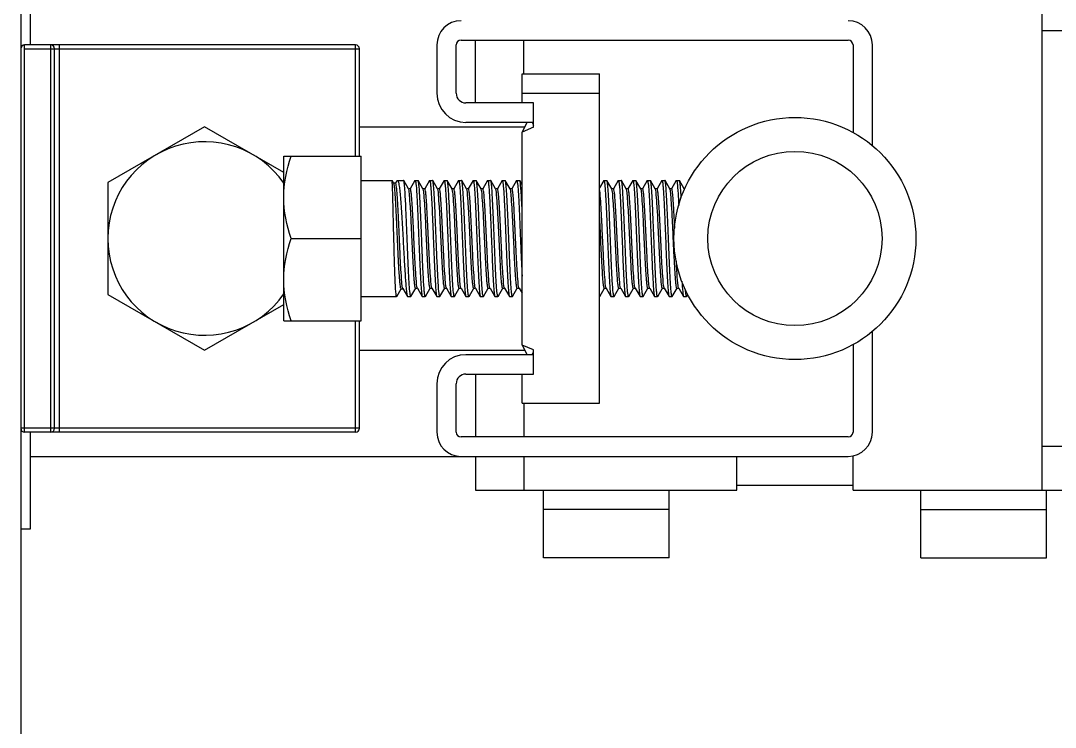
# Model space of a CAD drawing. Extents: x 921423 to 1291758, y 534425 to 1049953.
# Drawn here: x 1129587.2 to 1130074, y 859997.8 to 860330.2 of the extents above; entities that cross this region are included whole.
import ezdxf

# ---------------------------------------------------------------- set-up
doc = ezdxf.new("R2010")
doc.units = 0
doc.header["$LTSCALE"] = 1000
doc.header["$MEASUREMENT"] = 0
doc.layers.add('02___PRT_ALL_AXES', color=7, linetype='Continuous')

msp = doc.modelspace()

# ---------------------------------------------------------------- linework, layer by layer
at = {"color": 7, "linetype": 'Continuous'}
for p, q in [((1129587.21, 862959.69), (1129587.21, 859317.04)), ((1129591.76, 860318.77), (1129591.76, 860364.31)), ((1130067.58, 860346.09), (1130067.58, 860109.32)), ((1130067.58, 860325.6), (1130188.24, 860325.6)), ((1129589.03, 860136.64), (1129589.03, 860318.77)), ((1129744.75, 860318.77), (1129589.03, 860318.77)), ((1129589.03, 860316.95), (1129746.57, 860316.95)), ((1129601.32, 860136.64), (1129601.32, 860318.77)), ((1129603.14, 860138.46), (1129603.14, 860316.95)), ((1129605.42, 860136.64), (1129605.42, 860318.77)), ((1129744.75, 860266.41), (1129744.75, 860318.77)), ((1129746.57, 860266.41), (1129746.57, 860316.95)), ((1129783, 860318.77), (1129783, 860296.01)), ((1129792.11, 860296.01), (1129792.11, 860318.77)), ((1129794.38, 860321.05), (1129976.51, 860321.05)), ((1129801.21, 860291.45), (1129801.21, 860321.05)), ((1129823.98, 860305.11), (1129823.98, 860321.05)), ((1129978.79, 860318.77), (1129978.79, 860277.55)), ((1129987.9, 860271.33), (1129987.9, 860318.77)), ((1129823.07, 860291.45), (1129823.07, 860296.01)), ((1129828.53, 860291.45), (1129796.66, 860291.45)), ((1129828.53, 860280.07), (1129828.53, 860291.45)), ((1129828.53, 860282.35), (1129796.66, 860282.35)), ((1129823.07, 860277.79), (1129825.44, 860282.35)), ((1129828.53, 860280.07), (1129823.07, 860277.79)), ((1129827.82, 860282.35), (1129828.53, 860280.98)), ((1129823.07, 860177.62), (1129823.07, 860277.79)), ((1129747.4, 860189), (1129747.4, 860266.41)), ((1129762.79, 860253.64), (1129761.98, 860255.02)), ((1129763.61, 860253.71), (1129762.74, 860253.71)), ((1129764.22, 860254.81), (1129763.58, 860253.72)), ((1129767.4, 860254.96), (1129767.32, 860255.03)), ((1129769.64, 860251.08), (1129767.4, 860254.96)), ((1129772.71, 860254.96), (1129770.47, 860251.1)), ((1129772.71, 860254.96), (1129772.78, 860255.03)), ((1129774.23, 860254.96), (1129774.15, 860255.03)), ((1129776.47, 860251.08), (1129774.23, 860254.96)), ((1129779.54, 860254.96), (1129777.3, 860251.1)), ((1129779.54, 860254.96), (1129779.61, 860255.03)), ((1129781.06, 860254.96), (1129780.98, 860255.03)), ((1129783.3, 860251.08), (1129781.06, 860254.96)), ((1129786.37, 860254.96), (1129784.13, 860251.1)), ((1129786.37, 860254.96), (1129786.44, 860255.03)), ((1129787.89, 860254.96), (1129787.81, 860255.03)), ((1129790.13, 860251.08), (1129787.89, 860254.96)), ((1129793.2, 860254.96), (1129790.96, 860251.1)), ((1129793.2, 860254.96), (1129793.27, 860255.03)), ((1129794.71, 860254.96), (1129794.64, 860255.03)), ((1129796.96, 860251.08), (1129794.71, 860254.96)), ((1129800.03, 860254.96), (1129797.79, 860251.1)), ((1129800.03, 860254.96), (1129800.1, 860255.03)), ((1129801.54, 860254.96), (1129801.47, 860255.03)), ((1129803.79, 860251.08), (1129801.54, 860254.96)), ((1129806.86, 860254.96), (1129804.62, 860251.1)), ((1129806.86, 860254.96), (1129806.93, 860255.03)), ((1129808.37, 860254.96), (1129808.3, 860255.03)), ((1129810.62, 860251.08), (1129808.37, 860254.96)), ((1129813.69, 860254.96), (1129811.45, 860251.1)), ((1129813.69, 860254.96), (1129813.76, 860255.03)), ((1129815.2, 860254.96), (1129815.13, 860255.03)), ((1129817.45, 860251.08), (1129815.2, 860254.96)), ((1129820.52, 860254.96), (1129818.28, 860251.1)), ((1129820.52, 860254.96), (1129820.59, 860255.03)), ((1129822.03, 860254.96), (1129821.96, 860255.03)), ((1129823.07, 860253.18), (1129822.03, 860254.96)), ((1129861.5, 860254.96), (1129859.49, 860251.5)), ((1129861.5, 860254.96), (1129861.57, 860255.03)), ((1129863.01, 860254.96), (1129862.94, 860255.03)), ((1129865.26, 860251.08), (1129863.01, 860254.96)), ((1129868.33, 860254.96), (1129866.09, 860251.1)), ((1129868.33, 860254.96), (1129868.4, 860255.03)), ((1129869.84, 860254.96), (1129869.77, 860255.03)), ((1129872.09, 860251.08), (1129869.84, 860254.96)), ((1129875.16, 860254.96), (1129872.92, 860251.1)), ((1129875.16, 860254.96), (1129875.23, 860255.03)), ((1129876.67, 860254.96), (1129876.6, 860255.03)), ((1129878.92, 860251.08), (1129876.67, 860254.96)), ((1129881.99, 860254.96), (1129879.75, 860251.1)), ((1129881.99, 860254.96), (1129882.06, 860255.03)), ((1129883.5, 860254.96), (1129883.43, 860255.03)), ((1129885.75, 860251.08), (1129883.5, 860254.96)), ((1129888.82, 860254.96), (1129886.58, 860251.1)), ((1129888.82, 860254.96), (1129888.89, 860255.03)), ((1129890.33, 860254.96), (1129890.26, 860255.03)), ((1129892.58, 860251.08), (1129890.33, 860254.96)), ((1129895.65, 860254.96), (1129893.41, 860251.1)), ((1129895.65, 860254.96), (1129895.72, 860255.03)), ((1129897.16, 860254.96), (1129897.09, 860255.03)), ((1129899.41, 860251.08), (1129897.16, 860254.96)), ((1129769.68, 860251.01), (1129769.64, 860251.08)), ((1129770.51, 860251.08), (1129769.64, 860251.08)), ((1129769.74, 860250.89), (1129769.68, 860251.01)), ((1129776.51, 860251.01), (1129776.47, 860251.08)), ((1129777.34, 860251.08), (1129776.47, 860251.08)), ((1129776.55, 860250.93), (1129776.52, 860251)), ((1129783.34, 860251.01), (1129783.3, 860251.08)), ((1129784.17, 860251.08), (1129783.3, 860251.08)), ((1129783.39, 860250.9), (1129783.34, 860251.01)), ((1129790.17, 860251.01), (1129790.13, 860251.08)), ((1129791, 860251.08), (1129790.13, 860251.08)), ((1129790.25, 860250.83), (1129790.17, 860251.01)), ((1129797, 860251.01), (1129796.96, 860251.08)), ((1129797.83, 860251.08), (1129796.96, 860251.08)), ((1129797.06, 860250.89), (1129797, 860251.01)), ((1129803.83, 860251.01), (1129803.79, 860251.08)), ((1129804.66, 860251.08), (1129803.79, 860251.08)), ((1129803.87, 860250.93), (1129803.84, 860251)), ((1129810.66, 860251.01), (1129810.62, 860251.08)), ((1129811.49, 860251.08), (1129810.62, 860251.08)), ((1129810.71, 860250.9), (1129810.66, 860251.01)), ((1129817.49, 860251.01), (1129817.45, 860251.08)), ((1129818.32, 860251.08), (1129817.45, 860251.08)), ((1129817.57, 860250.83), (1129817.49, 860251.01)), ((1129865.3, 860251.01), (1129865.26, 860251.08)), ((1129866.13, 860251.08), (1129865.26, 860251.08)), ((1129865.35, 860250.9), (1129865.3, 860251.01)), ((1129872.13, 860251.01), (1129872.09, 860251.08)), ((1129872.96, 860251.08), (1129872.09, 860251.08)), ((1129872.21, 860250.83), (1129872.13, 860251.01)), ((1129879.79, 860251.08), (1129878.92, 860251.08)), ((1129878.96, 860251.01), (1129878.92, 860251.08)), ((1129879.02, 860250.89), (1129878.96, 860251.01)), ((1129886.62, 860251.08), (1129885.75, 860251.08)), ((1129885.79, 860251.01), (1129885.75, 860251.08)), ((1129885.83, 860250.93), (1129885.8, 860251)), ((1129893.45, 860251.08), (1129892.58, 860251.08)), ((1129892.62, 860251.01), (1129892.58, 860251.08)), ((1129892.67, 860250.9), (1129892.62, 860251.01)), ((1129899.67, 860251.08), (1129899.41, 860251.08)), ((1129899.45, 860251.01), (1129899.41, 860251.08)), ((1129899.53, 860250.83), (1129899.45, 860251.01)), ((1129764.09, 860200.43), (1129764.04, 860200.39)), ((1129764.09, 860200.43), (1129766.2, 860204.08)), ((1129766.17, 860204.1), (1129767.04, 860204.1)), ((1129766.97, 860204.21), (1129766.95, 860204.25)), ((1129766.99, 860204.17), (1129766.97, 860204.21)), ((1129766.99, 860204.17), (1129769.13, 860200.48)), ((1129769.13, 860200.48), (1129769.23, 860200.39)), ((1129770.81, 860200.45), (1129770.74, 860200.39)), ((1129770.81, 860200.45), (1129773.04, 860204.31)), ((1129773.01, 860204.33), (1129773.88, 860204.33)), ((1129773.84, 860204.41), (1129773.76, 860204.58)), ((1129773.84, 860204.41), (1129773.88, 860204.33)), ((1129773.88, 860204.33), (1129776.12, 860200.45)), ((1129776.12, 860200.45), (1129776.2, 860200.39)), ((1129777.64, 860200.45), (1129777.57, 860200.39)), ((1129777.64, 860200.45), (1129779.87, 860204.31)), ((1129779.84, 860204.33), (1129780.71, 860204.33)), ((1129780.67, 860204.41), (1129780.62, 860204.52)), ((1129780.67, 860204.41), (1129780.71, 860204.33)), ((1129780.71, 860204.33), (1129782.95, 860200.45)), ((1129782.95, 860200.45), (1129783.03, 860200.39)), ((1129784.47, 860200.45), (1129784.4, 860200.39)), ((1129784.47, 860200.45), (1129786.7, 860204.31)), ((1129786.67, 860204.33), (1129787.54, 860204.33)), ((1129787.5, 860204.41), (1129787.46, 860204.48)), ((1129787.5, 860204.41), (1129787.54, 860204.33)), ((1129787.54, 860204.33), (1129789.78, 860200.45)), ((1129789.78, 860200.45), (1129789.86, 860200.39)), ((1129791.3, 860200.45), (1129791.23, 860200.39)), ((1129791.3, 860200.45), (1129793.53, 860204.31)), ((1129793.5, 860204.33), (1129794.37, 860204.33)), ((1129794.33, 860204.41), (1129794.27, 860204.53)), ((1129794.33, 860204.41), (1129794.37, 860204.33)), ((1129794.37, 860204.33), (1129796.61, 860200.45)), ((1129796.61, 860200.45), (1129796.69, 860200.39)), ((1129798.13, 860200.45), (1129798.06, 860200.39)), ((1129798.13, 860200.45), (1129800.36, 860204.31)), ((1129800.33, 860204.33), (1129801.2, 860204.33)), ((1129801.16, 860204.41), (1129801.08, 860204.58)), ((1129801.16, 860204.41), (1129801.2, 860204.33)), ((1129801.2, 860204.33), (1129803.44, 860200.45)), ((1129803.44, 860200.45), (1129803.52, 860200.39)), ((1129804.96, 860200.45), (1129804.89, 860200.39)), ((1129804.96, 860200.45), (1129807.19, 860204.31)), ((1129807.16, 860204.33), (1129808.03, 860204.33)), ((1129807.99, 860204.41), (1129807.94, 860204.52)), ((1129807.99, 860204.41), (1129808.03, 860204.33)), ((1129808.03, 860204.33), (1129810.27, 860200.45)), ((1129810.27, 860200.45), (1129810.35, 860200.39)), ((1129811.79, 860200.45), (1129811.72, 860200.39)), ((1129811.79, 860200.45), (1129814.02, 860204.31)), ((1129813.99, 860204.33), (1129814.86, 860204.33)), ((1129814.82, 860204.41), (1129814.78, 860204.48)), ((1129814.82, 860204.41), (1129814.86, 860204.33)), ((1129814.86, 860204.33), (1129817.1, 860200.45)), ((1129817.1, 860200.45), (1129817.18, 860200.39)), ((1129818.62, 860200.45), (1129818.55, 860200.39)), ((1129818.62, 860200.45), (1129820.85, 860204.31)), ((1129820.82, 860204.33), (1129821.69, 860204.33)), ((1129821.65, 860204.41), (1129821.59, 860204.53)), ((1129821.65, 860204.41), (1129821.69, 860204.33)), ((1129821.69, 860204.33), (1129823.07, 860201.95)), ((1129859.52, 860200.39), (1129859.49, 860200.4)), ((1129859.6, 860200.45), (1129859.52, 860200.39)), ((1129859.6, 860200.45), (1129861.83, 860204.31)), ((1129861.8, 860204.33), (1129862.67, 860204.33)), ((1129862.62, 860204.41), (1129862.58, 860204.52)), ((1129862.62, 860204.41), (1129862.67, 860204.33)), ((1129862.67, 860204.33), (1129864.91, 860200.45)), ((1129864.91, 860200.45), (1129864.99, 860200.39)), ((1129866.43, 860200.45), (1129866.35, 860200.39)), ((1129866.43, 860200.45), (1129868.66, 860204.31)), ((1129868.63, 860204.33), (1129869.5, 860204.33)), ((1129869.45, 860204.41), (1129869.42, 860204.48)), ((1129869.45, 860204.41), (1129869.5, 860204.33)), ((1129869.5, 860204.33), (1129871.74, 860200.45)), ((1129871.74, 860200.45), (1129871.82, 860200.39)), ((1129873.26, 860200.45), (1129873.18, 860200.39)), ((1129873.26, 860200.45), (1129875.49, 860204.31)), ((1129875.46, 860204.33), (1129876.33, 860204.33)), ((1129876.28, 860204.41), (1129876.23, 860204.53)), ((1129876.28, 860204.41), (1129876.33, 860204.33)), ((1129876.33, 860204.33), (1129878.57, 860200.45)), ((1129878.57, 860200.45), (1129878.65, 860200.39)), ((1129880.09, 860200.45), (1129880.01, 860200.39)), ((1129880.09, 860200.45), (1129882.32, 860204.31)), ((1129882.29, 860204.33), (1129883.16, 860204.33)), ((1129883.11, 860204.41), (1129883.04, 860204.58)), ((1129883.11, 860204.41), (1129883.16, 860204.33)), ((1129883.16, 860204.33), (1129885.4, 860200.45)), ((1129885.4, 860200.45), (1129885.48, 860200.39)), ((1129886.92, 860200.45), (1129886.84, 860200.39)), ((1129886.92, 860200.45), (1129889.15, 860204.31)), ((1129889.12, 860204.33), (1129889.99, 860204.33)), ((1129889.94, 860204.41), (1129889.9, 860204.52)), ((1129889.94, 860204.41), (1129889.99, 860204.33)), ((1129889.99, 860204.33), (1129892.23, 860200.45)), ((1129892.23, 860200.45), (1129892.31, 860200.39)), ((1129893.75, 860200.45), (1129893.67, 860200.39)), ((1129893.75, 860200.45), (1129895.98, 860204.31)), ((1129895.95, 860204.33), (1129896.82, 860204.33)), ((1129896.77, 860204.41), (1129896.74, 860204.48)), ((1129896.77, 860204.41), (1129896.82, 860204.33)), ((1129896.82, 860204.33), (1129899.06, 860200.45)), ((1129899.06, 860200.45), (1129899.14, 860200.39)), ((1129900.58, 860200.45), (1129900.5, 860200.39)), ((1129900.58, 860200.45), (1129901.13, 860201.39)), ((1129744.75, 860136.64), (1129744.75, 860189)), ((1129746.57, 860138.46), (1129746.57, 860189)), ((1129987.9, 860136.64), (1129987.9, 860184.08)), ((1129828.53, 860175.34), (1129823.07, 860177.62)), ((1129823.07, 860177.62), (1129825.44, 860173.07)), ((1129978.79, 860177.87), (1129978.79, 860136.64)), ((1129828.53, 860173.07), (1129796.66, 860173.07)), ((1129827.82, 860173.07), (1129828.53, 860174.43)), ((1129828.53, 860163.96), (1129828.53, 860175.34)), ((1129796.66, 860163.96), (1129828.53, 860163.96)), ((1129801.21, 860163.96), (1129801.21, 860134.36)), ((1129823.07, 860150.3), (1129823.07, 860163.96)), ((1129783, 860159.41), (1129783, 860136.64)), ((1129792.11, 860136.64), (1129792.11, 860159.41)), ((1129823.98, 860150.3), (1129823.98, 860134.36)), ((1129746.57, 860138.46), (1129587.21, 860138.46)), ((1129744.75, 860136.64), (1129589.03, 860136.64)), ((1129591.76, 860091.11), (1129591.76, 860136.64)), ((1129976.51, 860134.36), (1129794.38, 860134.36)), ((1130188.24, 860129.81), (1130067.58, 860129.81)), ((1129591.76, 860125.26), (1129976.51, 860125.26)), ((1129801.21, 860125.26), (1129801.21, 860109.32)), ((1129823.98, 860125.26), (1129823.98, 860109.32)), ((1129801.21, 860109.32), (1129924.15, 860109.32)), ((1129833.09, 860077.45), (1129833.09, 860109.32)), ((1129892.28, 860077.45), (1129892.28, 860109.32)), ((1129978.79, 860111.6), (1129924.15, 860111.6)), ((1129978.79, 860109.32), (1130188.24, 860109.32)), ((1130010.66, 860077.45), (1130010.66, 860109.32)), ((1130069.86, 860077.45), (1130069.86, 860109.32)), ((1129892.28, 860100.21), (1129833.09, 860100.21)), ((1130010.66, 860100.21), (1130069.86, 860100.21)), ((1129587.21, 860091.11), (1129591.76, 860091.11)), ((1129892.28, 860077.45), (1129833.09, 860077.45)), ((1130010.66, 860077.45), (1130069.86, 860077.45))]:
    msp.add_line(p, q, dxfattribs=at)
at = {"color": 0}
for p, q in [((1129746.57, 860280.16), (1129824.35, 860280.16)), ((1129746.57, 860175.15), (1129824.35, 860175.15))]:
    msp.add_line(p, q, dxfattribs=at)
at = {"color": 7, "linetype": 'Continuous'}
for centre, radius, start, end in [((1129794.38, 860318.77), 11.38, 90, 180), ((1129976.51, 860318.77), 11.38, 0, 90), ((1129589.03, 860316.95), 1.82, 90, 180), ((1129601.32, 860316.95), 1.82, 0, 90), ((1129744.75, 860316.95), 1.82, 0, 90), ((1129794.38, 860318.77), 2.28, 90, 180), ((1129976.51, 860318.77), 2.28, 0, 90), ((1129796.66, 860296.01), 13.66, 180, 270), ((1129796.66, 860296.01), 4.55, 180, 270), ((1129796.66, 860159.41), 13.66, 90, 180), ((1129796.66, 860159.41), 4.55, 90, 180), ((1129589.03, 860138.46), 1.82, 180, 270), ((1129601.32, 860138.46), 1.82, 270, 0), ((1129744.75, 860138.46), 1.82, 270, 0), ((1129794.38, 860136.64), 11.38, 180, 270), ((1129794.38, 860136.64), 2.28, 180, 270), ((1129976.51, 860136.64), 11.38, 270, 0), ((1129976.51, 860136.64), 2.28, 270, 0)]:
    msp.add_arc(centre, radius, start, end, dxfattribs=at)
for points, knots in [([(1129762.77, 860227.71), (1129762.68, 860231.16), (1129762.57, 860236.17), (1129762.4, 860242.56), (1129762.31, 860246.63), (1129762.19, 860249.98), (1129762.18, 860252.52), (1129761.98, 860254.06), (1129762.08, 860254.85), (1129761.98, 860255.02)], [0, 0, 0, 0, 0.378979, 0.550574, 0.701439, 0.825899, 0.919266, 0.978026, 1, 1, 1, 1]), ([(1129766.17, 860204.1), (1129765.99, 860204.1), (1129765.92, 860205.04), (1129765.66, 860206.15), (1129765.49, 860208.55), (1129765.27, 860211.5), (1129765.07, 860215.19), (1129764.78, 860220.92), (1129764.44, 860228.53), (1129764.04, 860237.38), (1129763.71, 860244.16), (1129763.41, 860248.64), (1129763.24, 860251.02), (1129763.02, 860252.58), (1129762.92, 860253.41), (1129762.79, 860253.64)], [0, 0, 0, 0, 0.01052, 0.0391, 0.08506, 0.146619, 0.22135, 0.306335, 0.493724, 0.680808, 0.840683, 0.903326, 0.951582, 0.984032, 1, 1, 1, 1]), ([(1129766.95, 860204.25), (1129766.59, 860205.15), (1129766.51, 860208.23), (1129765.97, 860213.93), (1129765.66, 860221.88), (1129765.24, 860230.76), (1129764.92, 860238.2), (1129764.63, 860243.65), (1129764.44, 860247.05), (1129764.23, 860249.74), (1129764.08, 860251.89), (1129763.85, 860252.88), (1129763.77, 860253.71), (1129763.61, 860253.71)], [0, 0, 0, 0, 0.058667, 0.181398, 0.349542, 0.537959, 0.719317, 0.799263, 0.868346, 0.924327, 0.965497, 0.990759, 1, 1, 1, 1]), ([(1129764.22, 860254.81), (1129764.25, 860254.87), (1129764.31, 860254.96), (1129764.42, 860255.03), (1129764.46, 860255.03)], [0, 0, 0, 0, 0.60461, 1, 1, 1, 1]), ([(1129764.46, 860255.03), (1129764.68, 860255.03), (1129764.97, 860254.07), (1129765.25, 860252.72), (1129765.58, 860250.1), (1129765.89, 860246.8), (1129766.2, 860242.69), (1129766.62, 860236.26), (1129766.9, 860231.19), (1129767.09, 860227.71)], [0, 0, 0, 0, 0.023288, 0.081106, 0.17351, 0.297357, 0.448037, 0.619843, 1, 1, 1, 1]), ([(1129769.03, 860227.71), (1129768.89, 860231.05), (1129768.64, 860237.26), (1129768.32, 860244.61), (1129768.03, 860249.49), (1129767.86, 860252.1), (1129767.63, 860253.81), (1129767.54, 860254.72), (1129767.4, 860254.96)], [0, 0, 0, 0, 0.366988, 0.682925, 0.807584, 0.903955, 0.968736, 1, 1, 1, 1]), ([(1129772.78, 860255.03), (1129772.97, 860255.03), (1129773.01, 860253.97), (1129773.3, 860252.75), (1129773.44, 860250.08), (1129773.67, 860246.8), (1129773.86, 860242.68), (1129774.15, 860236.26), (1129774.35, 860231.19), (1129774.49, 860227.71)], [0, 0, 0, 0, 0.020674, 0.077922, 0.170354, 0.294552, 0.445782, 0.618271, 1, 1, 1, 1]), ([(1129775.86, 860227.71), (1129775.72, 860231.05), (1129775.47, 860237.26), (1129775.15, 860244.61), (1129774.86, 860249.49), (1129774.69, 860252.1), (1129774.46, 860253.81), (1129774.37, 860254.72), (1129774.23, 860254.96)], [0, 0, 0, 0, 0.366992, 0.68293, 0.807585, 0.903954, 0.968736, 1, 1, 1, 1]), ([(1129779.61, 860255.03), (1129779.91, 860254.54), (1129779.98, 860253.34), (1129780.23, 860251.11), (1129780.4, 860248.24), (1129780.59, 860244.83), (1129780.81, 860240.26), (1129781.05, 860234.55), (1129781.23, 860229.99), (1129781.32, 860227.71)], [0, 0, 0, 0, 0.062069, 0.124628, 0.24966, 0.374704, 0.499766, 0.749882, 1, 1, 1, 1]), ([(1129782.69, 860227.71), (1129782.55, 860231.05), (1129782.3, 860237.26), (1129781.98, 860244.61), (1129781.69, 860249.49), (1129781.52, 860252.1), (1129781.29, 860253.81), (1129781.2, 860254.72), (1129781.06, 860254.96)], [0, 0, 0, 0, 0.366986, 0.682927, 0.807583, 0.903951, 0.968734, 1, 1, 1, 1]), ([(1129786.44, 860255.03), (1129786.73, 860254.54), (1129786.82, 860253.35), (1129787.05, 860251.11), (1129787.23, 860248.24), (1129787.42, 860244.82), (1129787.64, 860240.26), (1129787.88, 860234.55), (1129788.06, 860229.99), (1129788.15, 860227.71)], [0, 0, 0, 0, 0.062073, 0.124647, 0.249672, 0.374715, 0.499775, 0.749887, 1, 1, 1, 1]), ([(1129789.52, 860227.71), (1129789.38, 860231.05), (1129789.13, 860237.26), (1129788.81, 860244.61), (1129788.52, 860249.49), (1129788.35, 860252.1), (1129788.12, 860253.81), (1129788.03, 860254.72), (1129787.89, 860254.96)], [0, 0, 0, 0, 0.366981, 0.68292, 0.80758, 0.903952, 0.968734, 1, 1, 1, 1]), ([(1129793.27, 860255.03), (1129793.46, 860255.03), (1129793.5, 860253.97), (1129793.79, 860252.75), (1129793.93, 860250.08), (1129794.15, 860246.8), (1129794.35, 860242.68), (1129794.64, 860236.26), (1129794.84, 860231.19), (1129794.98, 860227.71)], [0, 0, 0, 0, 0.020675, 0.077925, 0.170358, 0.294556, 0.445789, 0.618278, 1, 1, 1, 1]), ([(1129796.35, 860227.71), (1129796.21, 860231.05), (1129795.96, 860237.26), (1129795.64, 860244.61), (1129795.35, 860249.49), (1129795.18, 860252.1), (1129794.95, 860253.81), (1129794.86, 860254.72), (1129794.71, 860254.96)], [0, 0, 0, 0, 0.366988, 0.682925, 0.807584, 0.903955, 0.968736, 1, 1, 1, 1]), ([(1129800.1, 860255.03), (1129800.29, 860255.03), (1129800.33, 860253.97), (1129800.62, 860252.75), (1129800.76, 860250.08), (1129800.98, 860246.8), (1129801.18, 860242.68), (1129801.47, 860236.26), (1129801.67, 860231.19), (1129801.81, 860227.71)], [0, 0, 0, 0, 0.020674, 0.077922, 0.170354, 0.294552, 0.445782, 0.618271, 1, 1, 1, 1]), ([(1129803.18, 860227.71), (1129803.04, 860231.05), (1129802.79, 860237.26), (1129802.47, 860244.61), (1129802.18, 860249.49), (1129802.01, 860252.1), (1129801.78, 860253.81), (1129801.69, 860254.72), (1129801.54, 860254.96)], [0, 0, 0, 0, 0.366992, 0.68293, 0.807585, 0.903954, 0.968736, 1, 1, 1, 1]), ([(1129806.93, 860255.03), (1129807.23, 860254.54), (1129807.3, 860253.34), (1129807.55, 860251.11), (1129807.72, 860248.24), (1129807.91, 860244.83), (1129808.13, 860240.26), (1129808.37, 860234.55), (1129808.55, 860229.99), (1129808.64, 860227.71)], [0, 0, 0, 0, 0.062069, 0.124628, 0.24966, 0.374704, 0.499766, 0.749882, 1, 1, 1, 1]), ([(1129810.01, 860227.71), (1129809.87, 860231.05), (1129809.62, 860237.26), (1129809.3, 860244.61), (1129809.01, 860249.49), (1129808.84, 860252.1), (1129808.61, 860253.81), (1129808.52, 860254.72), (1129808.37, 860254.96)], [0, 0, 0, 0, 0.366986, 0.682927, 0.807583, 0.903951, 0.968734, 1, 1, 1, 1]), ([(1129813.76, 860255.03), (1129814.05, 860254.54), (1129814.14, 860253.35), (1129814.37, 860251.11), (1129814.55, 860248.24), (1129814.74, 860244.82), (1129814.96, 860240.26), (1129815.2, 860234.55), (1129815.38, 860229.99), (1129815.47, 860227.71)], [0, 0, 0, 0, 0.062073, 0.124647, 0.249672, 0.374715, 0.499775, 0.749887, 1, 1, 1, 1]), ([(1129816.84, 860227.71), (1129816.7, 860231.05), (1129816.45, 860237.26), (1129816.13, 860244.61), (1129815.84, 860249.49), (1129815.67, 860252.1), (1129815.44, 860253.81), (1129815.35, 860254.72), (1129815.2, 860254.96)], [0, 0, 0, 0, 0.366981, 0.68292, 0.80758, 0.903952, 0.968734, 1, 1, 1, 1]), ([(1129820.59, 860255.03), (1129820.78, 860255.03), (1129820.82, 860253.97), (1129821.11, 860252.75), (1129821.25, 860250.08), (1129821.47, 860246.8), (1129821.67, 860242.68), (1129821.96, 860236.26), (1129822.16, 860231.19), (1129822.3, 860227.71)], [0, 0, 0, 0, 0.020675, 0.077925, 0.170358, 0.294556, 0.445789, 0.618278, 1, 1, 1, 1]), ([(1129823.07, 860242.02), (1129822.99, 860243.71), (1129822.83, 860246.73), (1129822.63, 860250.67), (1129822.31, 860253.24), (1129822.24, 860254.61), (1129822.03, 860254.96)], [0, 0, 0, 0, 0.391041, 0.698389, 0.904948, 1, 1, 1, 1]), ([(1129861.57, 860255.03), (1129861.87, 860254.54), (1129861.94, 860253.34), (1129862.18, 860251.11), (1129862.36, 860248.24), (1129862.55, 860244.83), (1129862.77, 860240.26), (1129863.01, 860234.55), (1129863.19, 860229.99), (1129863.28, 860227.71)], [0, 0, 0, 0, 0.062069, 0.124628, 0.24966, 0.374704, 0.499766, 0.749882, 1, 1, 1, 1]), ([(1129864.65, 860227.71), (1129864.51, 860231.05), (1129864.26, 860237.26), (1129863.94, 860244.61), (1129863.65, 860249.49), (1129863.48, 860252.1), (1129863.25, 860253.81), (1129863.16, 860254.72), (1129863.01, 860254.96)], [0, 0, 0, 0, 0.366986, 0.682927, 0.807583, 0.903951, 0.968734, 1, 1, 1, 1]), ([(1129868.4, 860255.03), (1129868.69, 860254.54), (1129868.78, 860253.35), (1129869.01, 860251.11), (1129869.19, 860248.24), (1129869.38, 860244.82), (1129869.6, 860240.26), (1129869.84, 860234.55), (1129870.02, 860229.99), (1129870.11, 860227.71)], [0, 0, 0, 0, 0.062073, 0.124647, 0.249672, 0.374715, 0.499775, 0.749887, 1, 1, 1, 1]), ([(1129871.48, 860227.71), (1129871.34, 860231.05), (1129871.09, 860237.26), (1129870.77, 860244.61), (1129870.48, 860249.49), (1129870.31, 860252.1), (1129870.08, 860253.81), (1129869.99, 860254.72), (1129869.84, 860254.96)], [0, 0, 0, 0, 0.366981, 0.68292, 0.80758, 0.903952, 0.968734, 1, 1, 1, 1]), ([(1129875.23, 860255.03), (1129875.42, 860255.03), (1129875.46, 860253.97), (1129875.75, 860252.75), (1129875.89, 860250.08), (1129876.11, 860246.8), (1129876.31, 860242.68), (1129876.6, 860236.26), (1129876.8, 860231.19), (1129876.94, 860227.71)], [0, 0, 0, 0, 0.020675, 0.077925, 0.170358, 0.294556, 0.445789, 0.618278, 1, 1, 1, 1]), ([(1129878.31, 860227.71), (1129878.17, 860231.05), (1129877.92, 860237.26), (1129877.6, 860244.61), (1129877.31, 860249.49), (1129877.14, 860252.1), (1129876.91, 860253.81), (1129876.82, 860254.72), (1129876.67, 860254.96)], [0, 0, 0, 0, 0.366988, 0.682925, 0.807584, 0.903955, 0.968736, 1, 1, 1, 1]), ([(1129882.06, 860255.03), (1129882.25, 860255.03), (1129882.29, 860253.97), (1129882.58, 860252.75), (1129882.72, 860250.08), (1129882.94, 860246.8), (1129883.14, 860242.68), (1129883.43, 860236.26), (1129883.63, 860231.19), (1129883.77, 860227.71)], [0, 0, 0, 0, 0.020674, 0.077922, 0.170354, 0.294552, 0.445782, 0.618271, 1, 1, 1, 1]), ([(1129885.14, 860227.71), (1129885, 860231.05), (1129884.75, 860237.26), (1129884.43, 860244.61), (1129884.14, 860249.49), (1129883.97, 860252.1), (1129883.74, 860253.81), (1129883.65, 860254.72), (1129883.5, 860254.96)], [0, 0, 0, 0, 0.366992, 0.68293, 0.807585, 0.903954, 0.968736, 1, 1, 1, 1]), ([(1129888.89, 860255.03), (1129889.19, 860254.54), (1129889.26, 860253.34), (1129889.5, 860251.11), (1129889.68, 860248.24), (1129889.87, 860244.83), (1129890.09, 860240.26), (1129890.33, 860234.55), (1129890.51, 860229.99), (1129890.6, 860227.71)], [0, 0, 0, 0, 0.062069, 0.124628, 0.24966, 0.374704, 0.499766, 0.749882, 1, 1, 1, 1]), ([(1129891.97, 860227.71), (1129891.83, 860231.05), (1129891.58, 860237.26), (1129891.26, 860244.61), (1129890.97, 860249.49), (1129890.8, 860252.1), (1129890.57, 860253.81), (1129890.48, 860254.72), (1129890.33, 860254.96)], [0, 0, 0, 0, 0.366986, 0.682927, 0.807583, 0.903951, 0.968734, 1, 1, 1, 1]), ([(1129895.72, 860255.03), (1129895.98, 860254.6), (1129896.1, 860253.58), (1129896.26, 860251.62), (1129896.54, 860248.15), (1129896.68, 860245.18), (1129896.78, 860243.19)], [0, 0, 0, 0, 0.124099, 0.249608, 0.499549, 1, 1, 1, 1]), ([(1129897.96, 860246.78), (1129897.9, 860247.86), (1129897.78, 860249.76), (1129897.61, 860252.24), (1129897.39, 860253.87), (1129897.3, 860254.73), (1129897.16, 860254.96)], [0, 0, 0, 0, 0.393102, 0.696629, 0.900807, 1, 1, 1, 1]), ([(1129773.01, 860204.33), (1129772.86, 860204.33), (1129772.77, 860205.14), (1129772.54, 860206.13), (1129772.38, 860208.23), (1129772.17, 860210.83), (1129771.98, 860214.11), (1129771.7, 860219.28), (1129771.37, 860226.26), (1129770.98, 860234.53), (1129770.65, 860241.88), (1129770.18, 860247.18), (1129770.05, 860250.02), (1129769.74, 860250.89)], [0, 0, 0, 0, 0.009862, 0.036422, 0.079279, 0.137007, 0.207601, 0.288584, 0.470051, 0.656062, 0.820625, 0.940784, 1, 1, 1, 1]), ([(1129773.76, 860204.58), (1129773.47, 860205.49), (1129773.31, 860208.38), (1129772.86, 860213.74), (1129772.53, 860221.09), (1129772.14, 860229.33), (1129771.82, 860236.27), (1129771.54, 860241.4), (1129771.34, 860244.64), (1129771.14, 860247.23), (1129770.98, 860249.3), (1129770.75, 860250.28), (1129770.66, 860251.08), (1129770.51, 860251.08)], [0, 0, 0, 0, 0.06161, 0.183132, 0.347991, 0.533432, 0.713816, 0.794195, 0.864212, 0.921438, 0.963906, 0.990221, 1, 1, 1, 1]), ([(1129779.84, 860204.33), (1129779.69, 860204.33), (1129779.6, 860205.15), (1129779.37, 860206.15), (1129779.2, 860208.27), (1129779, 860210.9), (1129778.8, 860214.21), (1129778.52, 860219.42), (1129778.2, 860226.45), (1129777.79, 860234.75), (1129777.48, 860242.09), (1129776.97, 860247.31), (1129776.89, 860250.12), (1129776.55, 860250.93)], [0, 0, 0, 0, 0.009951, 0.036772, 0.080043, 0.138305, 0.209512, 0.291137, 0.473755, 0.660367, 0.824608, 0.943318, 1, 1, 1, 1]), ([(1129780.62, 860204.52), (1129780.3, 860205.37), (1129780.18, 860208.21), (1129779.7, 860213.49), (1129779.38, 860220.83), (1129778.98, 860229.11), (1129778.65, 860236.1), (1129778.37, 860241.28), (1129778.18, 860244.56), (1129777.97, 860247.18), (1129777.81, 860249.28), (1129777.58, 860250.27), (1129777.49, 860251.08), (1129777.34, 860251.08)], [0, 0, 0, 0, 0.058624, 0.178444, 0.342933, 0.529084, 0.71082, 0.791953, 0.86269, 0.920543, 0.963496, 0.990117, 1, 1, 1, 1]), ([(1129786.67, 860204.33), (1129786.52, 860204.33), (1129786.43, 860205.14), (1129786.2, 860206.13), (1129786.04, 860208.24), (1129785.83, 860210.85), (1129785.63, 860214.13), (1129785.36, 860219.31), (1129785.03, 860226.31), (1129784.63, 860234.58), (1129784.31, 860241.93), (1129783.83, 860247.21), (1129783.71, 860250.04), (1129783.39, 860250.9)], [0, 0, 0, 0, 0.009883, 0.036504, 0.079457, 0.13731, 0.208047, 0.28918, 0.470916, 0.657067, 0.821556, 0.941376, 1, 1, 1, 1]), ([(1129787.46, 860204.48), (1129787.12, 860205.3), (1129787.04, 860208.1), (1129786.53, 860213.32), (1129786.22, 860220.66), (1129785.81, 860228.96), (1129785.49, 860235.99), (1129785.21, 860241.21), (1129785.01, 860244.51), (1129784.81, 860247.14), (1129784.64, 860249.26), (1129784.41, 860250.26), (1129784.32, 860251.08), (1129784.17, 860251.08)], [0, 0, 0, 0, 0.056682, 0.175392, 0.339633, 0.526245, 0.708863, 0.790488, 0.861695, 0.919957, 0.963228, 0.990049, 1, 1, 1, 1]), ([(1129793.5, 860204.33), (1129793.35, 860204.33), (1129793.26, 860205.13), (1129793.03, 860206.11), (1129792.87, 860208.19), (1129792.67, 860210.77), (1129792.47, 860214.01), (1129792.19, 860219.14), (1129791.87, 860226.08), (1129791.48, 860234.32), (1129791.15, 860241.67), (1129790.7, 860247.04), (1129790.54, 860249.92), (1129790.25, 860250.83)], [0, 0, 0, 0, 0.009779, 0.036094, 0.078562, 0.135788, 0.205805, 0.286184, 0.466568, 0.652009, 0.816868, 0.93839, 1, 1, 1, 1]), ([(1129794.27, 860204.53), (1129793.96, 860205.4), (1129793.83, 860208.24), (1129793.36, 860213.54), (1129793.03, 860220.88), (1129792.63, 860229.15), (1129792.31, 860236.13), (1129792.03, 860241.31), (1129791.84, 860244.58), (1129791.63, 860247.19), (1129791.47, 860249.28), (1129791.24, 860250.27), (1129791.15, 860251.08), (1129791, 860251.08)], [0, 0, 0, 0, 0.059216, 0.179375, 0.343938, 0.529949, 0.711416, 0.792399, 0.862993, 0.920721, 0.963578, 0.990138, 1, 1, 1, 1]), ([(1129800.33, 860204.33), (1129800.18, 860204.33), (1129800.09, 860205.14), (1129799.86, 860206.13), (1129799.7, 860208.23), (1129799.49, 860210.83), (1129799.3, 860214.11), (1129799.02, 860219.28), (1129798.69, 860226.26), (1129798.3, 860234.53), (1129797.97, 860241.88), (1129797.5, 860247.18), (1129797.37, 860250.02), (1129797.06, 860250.89)], [0, 0, 0, 0, 0.009862, 0.036422, 0.079279, 0.137007, 0.207601, 0.288584, 0.470051, 0.656062, 0.820625, 0.940784, 1, 1, 1, 1]), ([(1129801.08, 860204.58), (1129800.79, 860205.49), (1129800.63, 860208.38), (1129800.18, 860213.74), (1129799.85, 860221.09), (1129799.46, 860229.33), (1129799.14, 860236.27), (1129798.86, 860241.4), (1129798.66, 860244.64), (1129798.46, 860247.23), (1129798.3, 860249.3), (1129798.07, 860250.28), (1129797.98, 860251.08), (1129797.83, 860251.08)], [0, 0, 0, 0, 0.06161, 0.183132, 0.347991, 0.533432, 0.713816, 0.794195, 0.864212, 0.921438, 0.963906, 0.990221, 1, 1, 1, 1]), ([(1129807.16, 860204.33), (1129807.01, 860204.33), (1129806.91, 860205.15), (1129806.69, 860206.15), (1129806.52, 860208.27), (1129806.32, 860210.9), (1129806.12, 860214.21), (1129805.84, 860219.42), (1129805.52, 860226.45), (1129805.11, 860234.75), (1129804.8, 860242.09), (1129804.29, 860247.31), (1129804.21, 860250.12), (1129803.87, 860250.93)], [0, 0, 0, 0, 0.009951, 0.036772, 0.080043, 0.138305, 0.209512, 0.291137, 0.473755, 0.660367, 0.824608, 0.943318, 1, 1, 1, 1]), ([(1129807.94, 860204.52), (1129807.62, 860205.37), (1129807.5, 860208.21), (1129807.02, 860213.49), (1129806.7, 860220.83), (1129806.3, 860229.11), (1129805.97, 860236.1), (1129805.69, 860241.28), (1129805.5, 860244.56), (1129805.29, 860247.18), (1129805.13, 860249.28), (1129804.9, 860250.27), (1129804.81, 860251.08), (1129804.66, 860251.08)], [0, 0, 0, 0, 0.058624, 0.178444, 0.342933, 0.529084, 0.71082, 0.791953, 0.86269, 0.920543, 0.963496, 0.990117, 1, 1, 1, 1]), ([(1129813.99, 860204.33), (1129813.84, 860204.33), (1129813.75, 860205.14), (1129813.52, 860206.13), (1129813.36, 860208.24), (1129813.15, 860210.85), (1129812.95, 860214.13), (1129812.68, 860219.31), (1129812.35, 860226.31), (1129811.95, 860234.58), (1129811.63, 860241.93), (1129811.15, 860247.21), (1129811.03, 860250.04), (1129810.71, 860250.9)], [0, 0, 0, 0, 0.009883, 0.036504, 0.079457, 0.13731, 0.208047, 0.28918, 0.470916, 0.657067, 0.821556, 0.941376, 1, 1, 1, 1]), ([(1129814.78, 860204.48), (1129814.44, 860205.3), (1129814.36, 860208.1), (1129813.85, 860213.32), (1129813.54, 860220.66), (1129813.13, 860228.96), (1129812.81, 860235.99), (1129812.53, 860241.21), (1129812.33, 860244.51), (1129812.12, 860247.14), (1129811.96, 860249.26), (1129811.73, 860250.26), (1129811.64, 860251.08), (1129811.49, 860251.08)], [0, 0, 0, 0, 0.056682, 0.175392, 0.339633, 0.526245, 0.708863, 0.790488, 0.861695, 0.919957, 0.963228, 0.990049, 1, 1, 1, 1]), ([(1129820.82, 860204.33), (1129820.67, 860204.33), (1129820.58, 860205.13), (1129820.35, 860206.11), (1129820.19, 860208.19), (1129819.98, 860210.77), (1129819.79, 860214.01), (1129819.51, 860219.14), (1129819.19, 860226.08), (1129818.8, 860234.32), (1129818.47, 860241.67), (1129818.02, 860247.04), (1129817.86, 860249.92), (1129817.57, 860250.83)], [0, 0, 0, 0, 0.009779, 0.036094, 0.078562, 0.135788, 0.205805, 0.286184, 0.466568, 0.652009, 0.816868, 0.93839, 1, 1, 1, 1]), ([(1129821.59, 860204.53), (1129821.28, 860205.4), (1129821.15, 860208.24), (1129820.68, 860213.54), (1129820.35, 860220.88), (1129819.95, 860229.15), (1129819.63, 860236.13), (1129819.35, 860241.31), (1129819.16, 860244.58), (1129818.95, 860247.19), (1129818.79, 860249.28), (1129818.56, 860250.27), (1129818.47, 860251.08), (1129818.32, 860251.08)], [0, 0, 0, 0, 0.059216, 0.179375, 0.343938, 0.529949, 0.711416, 0.792399, 0.862993, 0.920721, 0.963578, 0.990138, 1, 1, 1, 1]), ([(1129862.58, 860204.52), (1129862.29, 860205.29), (1129862.16, 860207.85), (1129861.71, 860212.64), (1129861.41, 860219.36), (1129861.03, 860227.08), (1129860.67, 860234.89), (1129860.33, 860241.82), (1129859.94, 860246.97), (1129859.74, 860249.76), (1129859.49, 860250.7)], [0, 0, 0, 0, 0.053745, 0.162765, 0.3138, 0.48818, 0.6643, 0.82034, 0.936997, 1, 1, 1, 1]), ([(1129868.63, 860204.33), (1129868.48, 860204.33), (1129868.39, 860205.14), (1129868.16, 860206.13), (1129868, 860208.24), (1129867.79, 860210.85), (1129867.59, 860214.13), (1129867.31, 860219.31), (1129866.99, 860226.31), (1129866.59, 860234.58), (1129866.27, 860241.93), (1129865.79, 860247.21), (1129865.67, 860250.04), (1129865.35, 860250.9)], [0, 0, 0, 0, 0.009883, 0.036504, 0.079457, 0.13731, 0.208047, 0.28918, 0.470916, 0.657067, 0.821556, 0.941376, 1, 1, 1, 1]), ([(1129869.42, 860204.48), (1129869.08, 860205.3), (1129869, 860208.1), (1129868.49, 860213.32), (1129868.18, 860220.66), (1129867.77, 860228.96), (1129867.45, 860235.99), (1129867.17, 860241.21), (1129866.97, 860244.51), (1129866.76, 860247.14), (1129866.6, 860249.26), (1129866.37, 860250.26), (1129866.28, 860251.08), (1129866.13, 860251.08)], [0, 0, 0, 0, 0.056682, 0.175392, 0.339633, 0.526245, 0.708863, 0.790488, 0.861695, 0.919957, 0.963228, 0.990049, 1, 1, 1, 1]), ([(1129875.46, 860204.33), (1129875.31, 860204.33), (1129875.22, 860205.13), (1129874.99, 860206.11), (1129874.83, 860208.19), (1129874.62, 860210.77), (1129874.43, 860214.01), (1129874.15, 860219.14), (1129873.83, 860226.08), (1129873.44, 860234.32), (1129873.11, 860241.67), (1129872.65, 860247.04), (1129872.5, 860249.92), (1129872.21, 860250.83)], [0, 0, 0, 0, 0.009779, 0.036094, 0.078562, 0.135788, 0.205805, 0.286184, 0.466568, 0.652009, 0.816868, 0.93839, 1, 1, 1, 1]), ([(1129876.23, 860204.53), (1129875.92, 860205.4), (1129875.79, 860208.24), (1129875.32, 860213.54), (1129874.99, 860220.88), (1129874.59, 860229.15), (1129874.27, 860236.13), (1129873.99, 860241.31), (1129873.8, 860244.58), (1129873.59, 860247.19), (1129873.43, 860249.28), (1129873.2, 860250.27), (1129873.11, 860251.08), (1129872.96, 860251.08)], [0, 0, 0, 0, 0.059216, 0.179375, 0.343938, 0.529949, 0.711416, 0.792399, 0.862993, 0.920721, 0.963578, 0.990138, 1, 1, 1, 1]), ([(1129882.29, 860204.33), (1129882.14, 860204.33), (1129882.05, 860205.14), (1129881.82, 860206.13), (1129881.66, 860208.23), (1129881.45, 860210.83), (1129881.26, 860214.11), (1129880.98, 860219.28), (1129880.65, 860226.26), (1129880.25, 860234.53), (1129879.93, 860241.88), (1129879.46, 860247.18), (1129879.33, 860250.02), (1129879.02, 860250.89)], [0, 0, 0, 0, 0.009862, 0.036422, 0.079279, 0.137007, 0.207601, 0.288584, 0.470051, 0.656062, 0.820625, 0.940784, 1, 1, 1, 1]), ([(1129883.04, 860204.58), (1129882.75, 860205.49), (1129882.59, 860208.38), (1129882.14, 860213.74), (1129881.81, 860221.09), (1129881.42, 860229.33), (1129881.1, 860236.27), (1129880.82, 860241.4), (1129880.62, 860244.64), (1129880.42, 860247.23), (1129880.26, 860249.3), (1129880.03, 860250.28), (1129879.94, 860251.08), (1129879.79, 860251.08)], [0, 0, 0, 0, 0.06161, 0.183132, 0.347991, 0.533432, 0.713816, 0.794195, 0.864212, 0.921438, 0.963906, 0.990221, 1, 1, 1, 1]), ([(1129889.12, 860204.33), (1129888.97, 860204.33), (1129888.87, 860205.15), (1129888.65, 860206.15), (1129888.48, 860208.27), (1129888.28, 860210.9), (1129888.08, 860214.21), (1129887.8, 860219.42), (1129887.48, 860226.45), (1129887.07, 860234.75), (1129886.76, 860242.09), (1129886.25, 860247.31), (1129886.17, 860250.12), (1129885.83, 860250.93)], [0, 0, 0, 0, 0.009951, 0.036772, 0.080043, 0.138305, 0.209512, 0.291137, 0.473755, 0.660367, 0.824608, 0.943318, 1, 1, 1, 1]), ([(1129889.9, 860204.52), (1129889.58, 860205.37), (1129889.46, 860208.21), (1129888.98, 860213.49), (1129888.66, 860220.83), (1129888.26, 860229.11), (1129887.93, 860236.1), (1129887.65, 860241.28), (1129887.46, 860244.56), (1129887.25, 860247.18), (1129887.09, 860249.28), (1129886.86, 860250.27), (1129886.77, 860251.08), (1129886.62, 860251.08)], [0, 0, 0, 0, 0.058624, 0.178444, 0.342933, 0.529084, 0.71082, 0.791953, 0.86269, 0.920543, 0.963496, 0.990117, 1, 1, 1, 1]), ([(1129894.24, 860227.69), (1129894.12, 860230.45), (1129893.86, 860235.6), (1129893.55, 860242.51), (1129893.1, 860247.45), (1129892.97, 860250.1), (1129892.67, 860250.9)], [0, 0, 0, 0, 0.355598, 0.665454, 0.889721, 1, 1, 1, 1]), ([(1129894.92, 860232.63), (1129894.81, 860235.07), (1129894.64, 860238.58), (1129894.38, 860243), (1129894.21, 860245.73), (1129894.02, 860247.89), (1129893.86, 860249.61), (1129893.68, 860250.43), (1129893.57, 860251.08), (1129893.45, 860251.08)], [0, 0, 0, 0, 0.395624, 0.567717, 0.715911, 0.835986, 0.924567, 0.979325, 1, 1, 1, 1]), ([(1129861.8, 860204.33), (1129861.72, 860204.33), (1129861.6, 860204.71), (1129861.48, 860205.24), (1129861.35, 860206.29), (1129861.14, 860208.33), (1129860.9, 860211.74), (1129860.63, 860216.56), (1129860.35, 860222.18), (1129859.98, 860230.07), (1129859.71, 860236.04), (1129859.49, 860239.95)], [0, 0, 0, 0, 0.007019, 0.024616, 0.053116, 0.09213, 0.198909, 0.337627, 0.49863, 0.670688, 1, 1, 1, 1]), ([(1129764.04, 860200.39), (1129763.86, 860200.39), (1129763.89, 860201.46), (1129763.6, 860202.65), (1129763.53, 860205.34), (1129763.34, 860208.61), (1129763.2, 860212.73), (1129762.99, 860219.16), (1129762.86, 860224.22), (1129762.77, 860227.71)], [0, 0, 0, 0, 0.020229, 0.077353, 0.169761, 0.293996, 0.445316, 0.617937, 1, 1, 1, 1]), ([(1129767.09, 860227.71), (1129767.27, 860224.39), (1129767.6, 860218.22), (1129768.02, 860210.9), (1129768.38, 860206.04), (1129768.6, 860203.41), (1129768.85, 860201.66), (1129768.98, 860200.74), (1129769.13, 860200.48)], [0, 0, 0, 0, 0.364371, 0.67889, 0.80359, 0.900615, 0.966712, 1, 1, 1, 1]), ([(1129770.74, 860200.39), (1129770.55, 860200.39), (1129770.51, 860201.44), (1129770.22, 860202.66), (1129770.08, 860205.33), (1129769.85, 860208.61), (1129769.66, 860212.73), (1129769.37, 860219.16), (1129769.17, 860224.22), (1129769.03, 860227.71)], [0, 0, 0, 0, 0.020675, 0.077925, 0.170358, 0.294556, 0.445789, 0.618278, 1, 1, 1, 1]), ([(1129774.49, 860227.71), (1129774.62, 860224.37), (1129774.87, 860218.15), (1129775.2, 860210.8), (1129775.49, 860205.93), (1129775.66, 860203.31), (1129775.89, 860201.6), (1129775.98, 860200.7), (1129776.12, 860200.45)], [0, 0, 0, 0, 0.366981, 0.682921, 0.807581, 0.903952, 0.968734, 1, 1, 1, 1]), ([(1129777.57, 860200.39), (1129777.28, 860200.87), (1129777.19, 860202.07), (1129776.96, 860204.31), (1129776.78, 860207.17), (1129776.59, 860210.59), (1129776.37, 860215.15), (1129776.13, 860220.86), (1129775.95, 860225.42), (1129775.86, 860227.71)], [0, 0, 0, 0, 0.062073, 0.124647, 0.249671, 0.374714, 0.499774, 0.749886, 1, 1, 1, 1]), ([(1129781.32, 860227.71), (1129781.45, 860224.37), (1129781.7, 860218.15), (1129782.03, 860210.8), (1129782.32, 860205.93), (1129782.49, 860203.31), (1129782.72, 860201.6), (1129782.81, 860200.7), (1129782.95, 860200.45)], [0, 0, 0, 0, 0.366986, 0.682927, 0.807583, 0.903951, 0.968734, 1, 1, 1, 1]), ([(1129784.4, 860200.39), (1129784.21, 860200.39), (1129784.17, 860201.44), (1129783.88, 860202.66), (1129783.74, 860205.33), (1129783.51, 860208.61), (1129783.32, 860212.73), (1129783.03, 860219.16), (1129782.83, 860224.22), (1129782.69, 860227.71)], [0, 0, 0, 0, 0.020673, 0.07792, 0.170352, 0.294545, 0.445773, 0.618265, 1, 1, 1, 1]), ([(1129788.15, 860227.71), (1129788.28, 860224.37), (1129788.53, 860218.15), (1129788.86, 860210.8), (1129789.15, 860205.93), (1129789.32, 860203.31), (1129789.55, 860201.6), (1129789.64, 860200.7), (1129789.78, 860200.45)], [0, 0, 0, 0, 0.366992, 0.68293, 0.807585, 0.903954, 0.968736, 1, 1, 1, 1]), ([(1129791.23, 860200.39), (1129791.04, 860200.39), (1129791, 860201.44), (1129790.71, 860202.66), (1129790.57, 860205.33), (1129790.34, 860208.61), (1129790.15, 860212.73), (1129789.86, 860219.16), (1129789.66, 860224.22), (1129789.52, 860227.71)], [0, 0, 0, 0, 0.020674, 0.077922, 0.170354, 0.294552, 0.445783, 0.618271, 1, 1, 1, 1]), ([(1129794.98, 860227.71), (1129795.11, 860224.37), (1129795.36, 860218.15), (1129795.69, 860210.8), (1129795.98, 860205.93), (1129796.15, 860203.31), (1129796.38, 860201.6), (1129796.47, 860200.7), (1129796.61, 860200.45)], [0, 0, 0, 0, 0.366988, 0.682925, 0.807584, 0.903955, 0.968736, 1, 1, 1, 1]), ([(1129798.06, 860200.39), (1129797.87, 860200.39), (1129797.83, 860201.44), (1129797.54, 860202.66), (1129797.4, 860205.33), (1129797.17, 860208.61), (1129796.98, 860212.73), (1129796.69, 860219.16), (1129796.49, 860224.22), (1129796.35, 860227.71)], [0, 0, 0, 0, 0.020675, 0.077925, 0.170358, 0.294556, 0.445789, 0.618278, 1, 1, 1, 1]), ([(1129801.81, 860227.71), (1129801.94, 860224.37), (1129802.19, 860218.15), (1129802.52, 860210.8), (1129802.81, 860205.93), (1129802.98, 860203.31), (1129803.21, 860201.6), (1129803.3, 860200.7), (1129803.44, 860200.45)], [0, 0, 0, 0, 0.366981, 0.682921, 0.807581, 0.903952, 0.968734, 1, 1, 1, 1]), ([(1129804.89, 860200.39), (1129804.59, 860200.87), (1129804.51, 860202.07), (1129804.28, 860204.31), (1129804.1, 860207.17), (1129803.91, 860210.59), (1129803.69, 860215.15), (1129803.45, 860220.86), (1129803.27, 860225.42), (1129803.18, 860227.71)], [0, 0, 0, 0, 0.062073, 0.124647, 0.249671, 0.374714, 0.499774, 0.749886, 1, 1, 1, 1]), ([(1129808.64, 860227.71), (1129808.77, 860224.37), (1129809.02, 860218.15), (1129809.35, 860210.8), (1129809.64, 860205.93), (1129809.81, 860203.31), (1129810.04, 860201.6), (1129810.13, 860200.7), (1129810.27, 860200.45)], [0, 0, 0, 0, 0.366986, 0.682927, 0.807583, 0.903951, 0.968734, 1, 1, 1, 1]), ([(1129811.72, 860200.39), (1129811.53, 860200.39), (1129811.49, 860201.44), (1129811.2, 860202.66), (1129811.06, 860205.33), (1129810.83, 860208.61), (1129810.64, 860212.73), (1129810.35, 860219.16), (1129810.15, 860224.22), (1129810.01, 860227.71)], [0, 0, 0, 0, 0.020673, 0.07792, 0.170352, 0.294545, 0.445773, 0.618265, 1, 1, 1, 1]), ([(1129815.47, 860227.71), (1129815.6, 860224.37), (1129815.85, 860218.15), (1129816.18, 860210.8), (1129816.47, 860205.93), (1129816.64, 860203.31), (1129816.87, 860201.6), (1129816.96, 860200.7), (1129817.1, 860200.45)], [0, 0, 0, 0, 0.366992, 0.68293, 0.807585, 0.903954, 0.968736, 1, 1, 1, 1]), ([(1129818.55, 860200.39), (1129818.36, 860200.39), (1129818.32, 860201.44), (1129818.03, 860202.66), (1129817.89, 860205.33), (1129817.66, 860208.61), (1129817.47, 860212.73), (1129817.18, 860219.16), (1129816.98, 860224.22), (1129816.84, 860227.71)], [0, 0, 0, 0, 0.020674, 0.077922, 0.170354, 0.294552, 0.445783, 0.618271, 1, 1, 1, 1]), ([(1129822.3, 860227.71), (1129822.37, 860226.11), (1129822.6, 860220.21), (1129822.84, 860214.3), (1129823.07, 860210)], [0, 0, 0, 0, 0.27054, 1, 1, 1, 1]), ([(1129863.28, 860227.71), (1129863.41, 860224.37), (1129863.66, 860218.15), (1129863.99, 860210.8), (1129864.28, 860205.93), (1129864.45, 860203.31), (1129864.68, 860201.6), (1129864.77, 860200.7), (1129864.91, 860200.45)], [0, 0, 0, 0, 0.366986, 0.682927, 0.807583, 0.903951, 0.968734, 1, 1, 1, 1]), ([(1129866.35, 860200.39), (1129866.17, 860200.39), (1129866.13, 860201.44), (1129865.84, 860202.66), (1129865.7, 860205.33), (1129865.47, 860208.61), (1129865.28, 860212.73), (1129864.98, 860219.16), (1129864.79, 860224.22), (1129864.65, 860227.71)], [0, 0, 0, 0, 0.020673, 0.07792, 0.170352, 0.294545, 0.445773, 0.618265, 1, 1, 1, 1]), ([(1129870.11, 860227.71), (1129870.24, 860224.37), (1129870.49, 860218.15), (1129870.82, 860210.8), (1129871.11, 860205.93), (1129871.28, 860203.31), (1129871.51, 860201.6), (1129871.6, 860200.7), (1129871.74, 860200.45)], [0, 0, 0, 0, 0.366992, 0.68293, 0.807585, 0.903954, 0.968736, 1, 1, 1, 1]), ([(1129873.18, 860200.39), (1129873, 860200.39), (1129872.96, 860201.44), (1129872.67, 860202.66), (1129872.53, 860205.33), (1129872.3, 860208.61), (1129872.11, 860212.73), (1129871.81, 860219.16), (1129871.62, 860224.22), (1129871.48, 860227.71)], [0, 0, 0, 0, 0.020674, 0.077922, 0.170354, 0.294552, 0.445783, 0.618271, 1, 1, 1, 1]), ([(1129876.94, 860227.71), (1129877.07, 860224.37), (1129877.32, 860218.15), (1129877.65, 860210.8), (1129877.94, 860205.93), (1129878.11, 860203.31), (1129878.34, 860201.6), (1129878.43, 860200.7), (1129878.57, 860200.45)], [0, 0, 0, 0, 0.366988, 0.682925, 0.807584, 0.903955, 0.968736, 1, 1, 1, 1]), ([(1129880.01, 860200.39), (1129879.83, 860200.39), (1129879.79, 860201.44), (1129879.5, 860202.66), (1129879.36, 860205.33), (1129879.13, 860208.61), (1129878.94, 860212.73), (1129878.64, 860219.16), (1129878.45, 860224.22), (1129878.31, 860227.71)], [0, 0, 0, 0, 0.020675, 0.077925, 0.170358, 0.294556, 0.445789, 0.618278, 1, 1, 1, 1]), ([(1129883.77, 860227.71), (1129883.9, 860224.37), (1129884.15, 860218.15), (1129884.48, 860210.8), (1129884.77, 860205.93), (1129884.94, 860203.31), (1129885.17, 860201.6), (1129885.26, 860200.7), (1129885.4, 860200.45)], [0, 0, 0, 0, 0.366981, 0.682921, 0.807581, 0.903952, 0.968734, 1, 1, 1, 1]), ([(1129886.84, 860200.39), (1129886.55, 860200.87), (1129886.47, 860202.07), (1129886.24, 860204.31), (1129886.06, 860207.17), (1129885.87, 860210.59), (1129885.65, 860215.15), (1129885.41, 860220.86), (1129885.23, 860225.42), (1129885.14, 860227.71)], [0, 0, 0, 0, 0.062073, 0.124647, 0.249671, 0.374714, 0.499774, 0.749886, 1, 1, 1, 1]), ([(1129890.6, 860227.71), (1129890.73, 860224.37), (1129890.98, 860218.15), (1129891.31, 860210.8), (1129891.6, 860205.93), (1129891.77, 860203.31), (1129892, 860201.6), (1129892.09, 860200.7), (1129892.23, 860200.45)], [0, 0, 0, 0, 0.366986, 0.682927, 0.807583, 0.903951, 0.968734, 1, 1, 1, 1]), ([(1129893.67, 860200.39), (1129893.49, 860200.39), (1129893.45, 860201.44), (1129893.16, 860202.66), (1129893.02, 860205.33), (1129892.79, 860208.61), (1129892.6, 860212.73), (1129892.3, 860219.16), (1129892.11, 860224.22), (1129891.97, 860227.71)], [0, 0, 0, 0, 0.020673, 0.07792, 0.170352, 0.294545, 0.445773, 0.618265, 1, 1, 1, 1]), ([(1129895.95, 860204.33), (1129895.79, 860204.33), (1129895.7, 860205.22), (1129895.46, 860206.28), (1129895.29, 860208.56), (1129895.07, 860211.37), (1129894.87, 860214.88), (1129894.58, 860220.38), (1129894.38, 860224.71), (1129894.24, 860227.69)], [0, 0, 0, 0, 0.021176, 0.078541, 0.17097, 0.295093, 0.446212, 0.618559, 1, 1, 1, 1]), ([(1129896.74, 860204.48), (1129896.56, 860204.9), (1129896.43, 860206.27), (1129896.14, 860208.87), (1129895.91, 860212.64), (1129895.75, 860215.51), (1129895.67, 860217.09)], [0, 0, 0, 0, 0.108365, 0.320195, 0.623449, 1, 1, 1, 1]), ([(1129898.32, 860207.71), (1129898.42, 860206.02), (1129898.53, 860203.81), (1129898.85, 860201.43), (1129898.94, 860200.66), (1129899.06, 860200.45)], [0, 0, 0, 0, 0.695338, 0.899325, 1, 1, 1, 1]), ([(1129900.5, 860200.39), (1129900.43, 860200.39), (1129900.33, 860200.75), (1129900.14, 860201.65), (1129900.05, 860202.71), (1129899.98, 860203.48)], [0, 0, 0, 0, 0.074733, 0.265154, 1, 1, 1, 1])]:
    msp.add_open_spline(points, degree=3, knots=knots, dxfattribs=at)
at = {"layer": '02___PRT_ALL_AXES', "color": 7, "linetype": 'Continuous'}
for p, q in [((1129823.07, 860296.01), (1129823.07, 860305.11)), ((1129823.07, 860305.11), (1129859.49, 860305.11)), ((1129859.49, 860150.3), (1129859.49, 860305.11)), ((1129823.07, 860296.01), (1129859.49, 860296.01)), ((1129673.72, 860280.28), (1129628.19, 860254)), ((1129710.97, 860258.78), (1129673.72, 860280.28)), ((1129710.97, 860266.41), (1129747.4, 860266.41)), ((1129710.97, 860189), (1129710.97, 860266.41)), ((1129628.19, 860254), (1129628.19, 860201.42)), ((1129747.4, 860255.03), (1129761.98, 860255.03)), ((1129764.46, 860255.03), (1129767.32, 860255.03)), ((1129772.78, 860255.03), (1129774.15, 860255.03)), ((1129779.61, 860255.03), (1129780.98, 860255.03)), ((1129786.44, 860255.03), (1129787.81, 860255.03)), ((1129793.27, 860255.03), (1129794.64, 860255.03)), ((1129800.1, 860255.03), (1129801.47, 860255.03)), ((1129806.93, 860255.03), (1129808.3, 860255.03)), ((1129813.76, 860255.03), (1129815.13, 860255.03)), ((1129820.59, 860255.03), (1129821.96, 860255.03)), ((1129861.57, 860255.03), (1129862.94, 860255.03)), ((1129868.4, 860255.03), (1129869.77, 860255.03)), ((1129875.23, 860255.03), (1129876.6, 860255.03)), ((1129882.06, 860255.03), (1129883.43, 860255.03)), ((1129888.89, 860255.03), (1129890.26, 860255.03)), ((1129895.72, 860255.03), (1129897.09, 860255.03)), ((1129714.43, 860227.71), (1129747.4, 860227.71)), ((1129628.19, 860201.42), (1129673.72, 860175.13)), ((1129747.4, 860200.39), (1129764.04, 860200.39)), ((1129769.23, 860200.39), (1129770.74, 860200.39)), ((1129776.2, 860200.39), (1129777.57, 860200.39)), ((1129783.03, 860200.39), (1129784.4, 860200.39)), ((1129789.86, 860200.39), (1129791.23, 860200.39)), ((1129796.69, 860200.39), (1129798.06, 860200.39)), ((1129803.52, 860200.39), (1129804.89, 860200.39)), ((1129810.35, 860200.39), (1129811.72, 860200.39)), ((1129817.18, 860200.39), (1129818.55, 860200.39)), ((1129864.99, 860200.39), (1129866.35, 860200.39)), ((1129871.82, 860200.39), (1129873.18, 860200.39)), ((1129878.65, 860200.39), (1129880.01, 860200.39)), ((1129885.48, 860200.39), (1129886.84, 860200.39)), ((1129892.31, 860200.39), (1129893.67, 860200.39)), ((1129899.14, 860200.39), (1129900.5, 860200.39)), ((1129673.72, 860175.13), (1129710.97, 860196.64)), ((1129710.97, 860189), (1129747.4, 860189)), ((1129823.07, 860150.3), (1129859.49, 860150.3)), ((1129924.15, 860109.32), (1129924.15, 860125.26)), ((1129978.79, 860109.32), (1129978.79, 860125.56))]:
    msp.add_line(p, q, dxfattribs=at)
for radius in [56.92, 40.98]:
    msp.add_circle((1129951.47, 860227.71), radius, dxfattribs=at)
msp.add_arc((1129673.72, 860227.71), 45.53, 34.9409, 325.0591, dxfattribs=at)
for points in [[(1129710.97, 860247.06), (1129710.97, 860253.61), (1129712.36, 860260.19), (1129714.43, 860266.41)], [(1129714.43, 860227.71), (1129712.36, 860233.92), (1129710.97, 860240.51), (1129710.97, 860247.06)], [(1129710.97, 860208.36), (1129710.97, 860214.91), (1129712.36, 860221.49), (1129714.43, 860227.71)], [(1129714.43, 860189), (1129712.36, 860195.22), (1129710.97, 860201.8), (1129710.97, 860208.36)]]:
    msp.add_open_spline(points, degree=3, dxfattribs=at)

doc.saveas('drawing.dxf')
